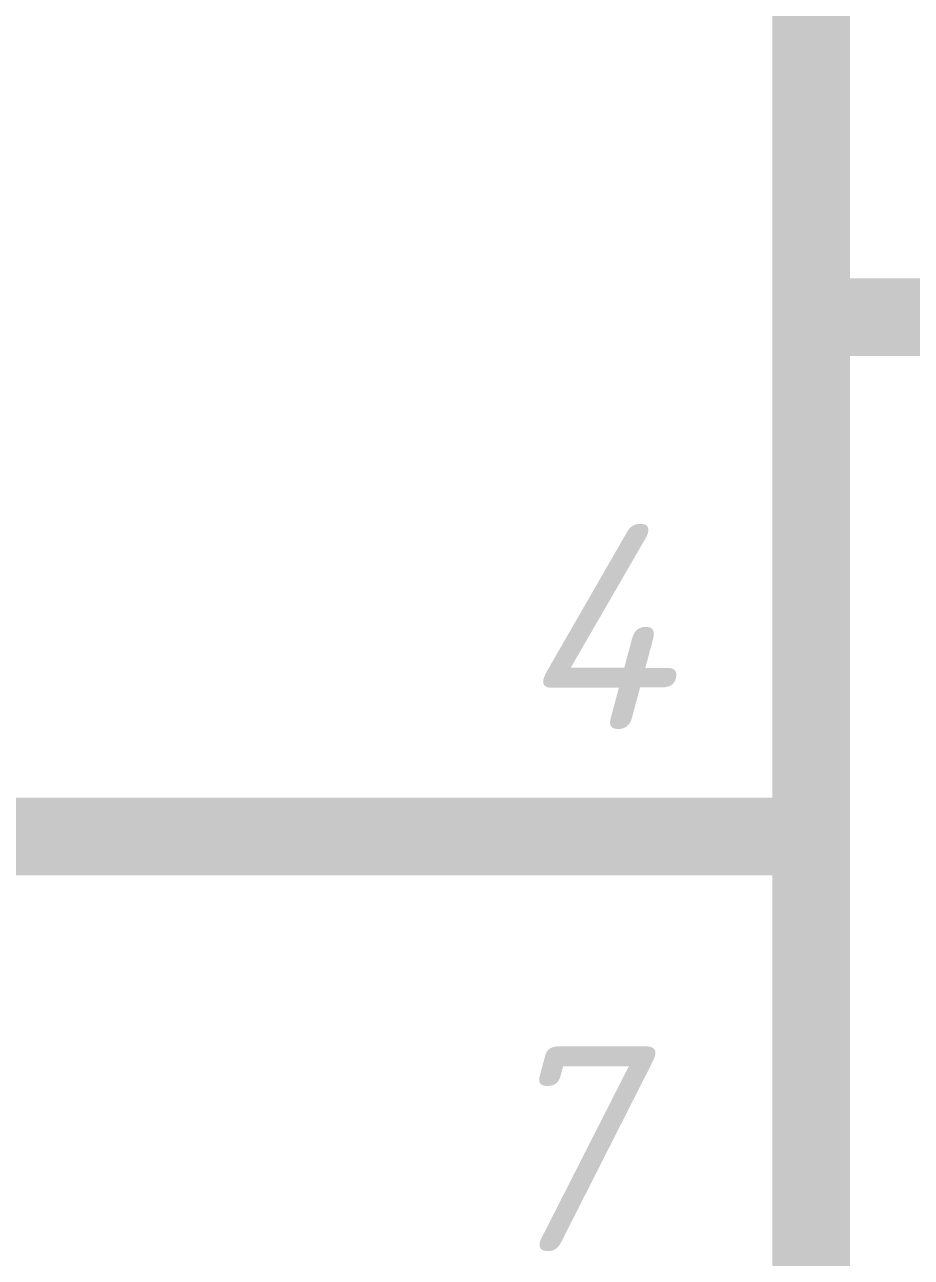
# Model space of a CAD drawing. Header units: inches. Extents: x 0 to 841, y 0 to 594.
# Drawn here: x 699.91 to 708.45, y 538.42 to 550.31 of the extents above; entities that cross this region are included whole.
import ezdxf

# ---------------------------------------------------------------- set-up
doc = ezdxf.new("R2010")
doc.units = ezdxf.units.IN
doc.layers.add('Sheet', color=255, linetype='Continuous')
doc.styles.get("Standard").update_dxf_attribs({"font": 'isocpeui.ttf'})

msp = doc.modelspace()

# ---------------------------------------------------------------- linework, layer by layer
at = {"layer": 'Sheet'}
for points in [[(707.488, 532.484, 0.749, 0.749, 0), (707.488, 562.49, 0.749, 0.749, 0)], [(722.49, 547.487, 0.749, 0.749, 0), (707.488, 547.487, 0.749, 0.749, 0)], [(697.495, 542.479, 0.749, 0.749, 0), (702.503, 542.479, 0.749, 0.749, 0), (702.503, 542.479, 0.749, 0.749, 0)], [(702.503, 542.479, 0.749, 0.749, 0), (707.488, 542.479, 0.749, 0.749, 0)], [(707.488, 542.479, 0.3, 0.3, 0), (702.503, 542.479, 0.3, 0.3, 0)]]:
    msp.add_lwpolyline(points, format="xyseb", dxfattribs=at)

# ---------------------------------------------------------------- texts
for s, p in [('4', (704.636, 543.512)), ('7', (704.277, 538.481))]:
    msp.add_text(s, height=1.976, dxfattribs=at).set_placement(p)

doc.saveas('drawing.dxf')
